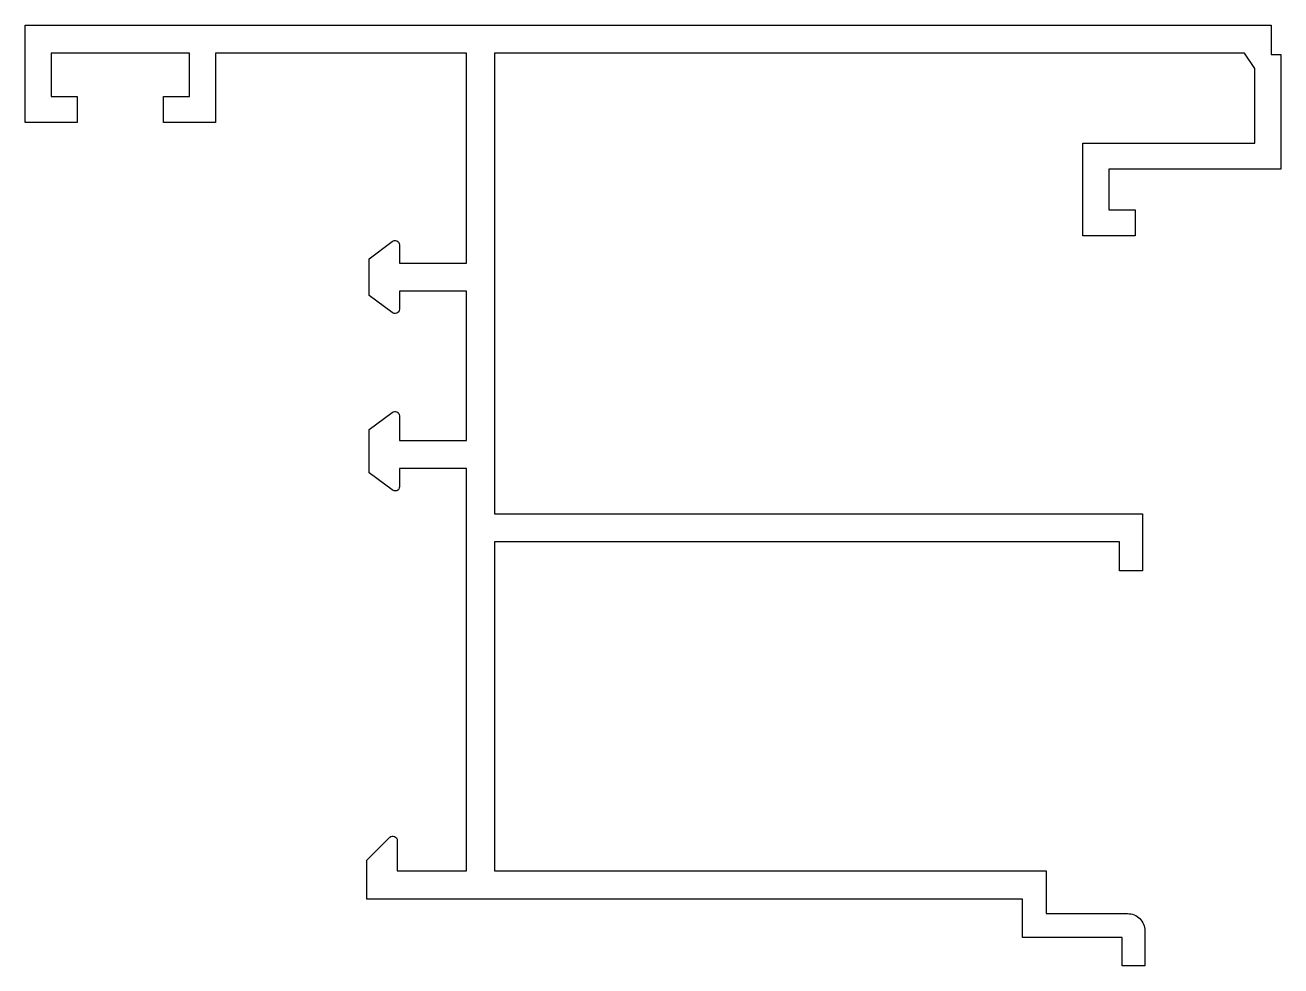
# Model space of a CAD drawing. Extents: x 137.2 to 195.2, y 193.9 to 237.4.
import ezdxf

# ---------------------------------------------------------------- set-up
doc = ezdxf.new("R2010")
doc.units = 0
doc.layers.add('ERCAN1', color=220, linetype='CONTINUOUS')

msp = doc.modelspace()

# ---------------------------------------------------------------- linework, layer by layer
at = {"layer": 'ERCAN1', "color": 7}
msp.add_lwpolyline([(184.398, 198.244), (184.398, 196.274), (188.156, 196.274, -0.414214), (188.956, 195.474), (188.956, 193.854), (187.911, 193.854), (187.911, 195.174), (183.298, 195.174), (183.298, 196.944), (153, 196.944), (153, 198.744), (154.059, 199.803, -0.668179), (154.4, 199.661), (154.4, 198.244), (157.6, 198.244), (157.6, 216.858), (154.5, 216.858), (154.5, 216.016, -0.654873), (154.164, 215.87), (153.1, 216.658), (153.1, 218.658), (154.164, 219.446, -0.654873), (154.5, 219.299), (154.5, 218.158), (157.6, 218.158), (157.6, 225.062), (154.5, 225.062), (154.5, 224.22, -0.654873), (154.164, 224.074), (153.1, 224.862), (153.1, 226.562), (154.164, 227.349, -0.654873), (154.5, 227.203), (154.5, 226.362), (157.6, 226.362), (157.6, 236.065), (146, 236.065), (146, 232.865), (143.6, 232.865), (143.6, 234.065), (144.8, 234.065), (144.8, 235.565), (144.8, 236.065), (138.4, 236.065), (138.4, 234.065), (139.6, 234.065), (139.6, 232.865), (137.2, 232.865), (137.2, 237.365), (194.793, 237.365), (194.793, 236.007), (195.245, 236.007), (195.245, 230.708), (187.29, 230.708), (187.29, 228.818), (188.515, 228.818), (188.515, 227.618), (186.09, 227.618), (186.09, 231.908), (194.045, 231.908), (194.045, 235.355), (193.561, 236.065), (158.9, 236.065), (158.9, 214.761), (188.849, 214.761), (188.849, 212.126), (187.782, 212.126), (187.782, 213.461), (158.9, 213.461), (158.9, 198.244)], format="xyb", close=True, dxfattribs=at)

doc.saveas('drawing.dxf')
